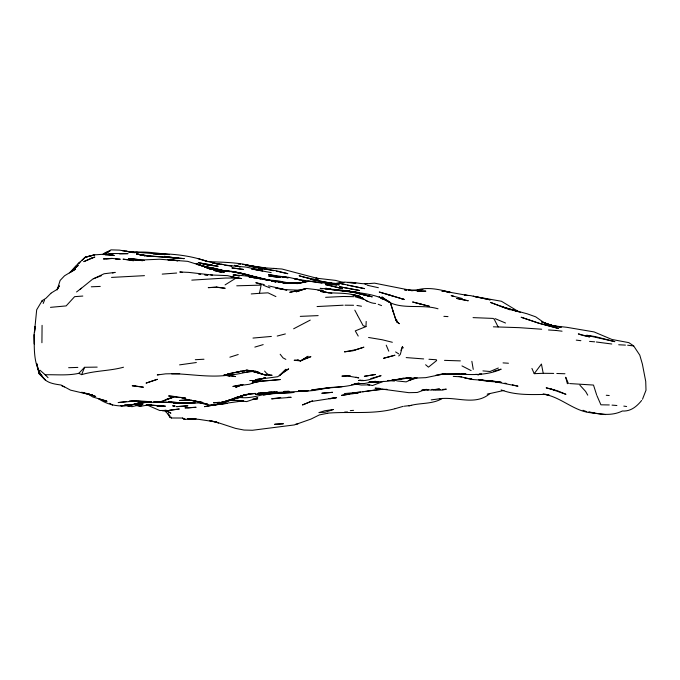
<?xml version="1.0" encoding="UTF-8"?>
<svg xmlns="http://www.w3.org/2000/svg" width="680" height="680" viewBox="0 0 680 680"><rect width="100%" height="100%" fill="white"/><g stroke="black" fill="none" stroke-linecap="round" stroke-linejoin="round"><path stroke-width="1.02" d="M42.151 301.673L42.169 300.62L45.832 298.384L50.966 293.25M358.216 336.065L355.266 330.888L365.984 326.596L366.188 321.436M42.075 325.337L41.922 342.728M34.323 334.416C34.161 348.704 33.405 364.803 42.373 376.822C46.665 383.188 54.221 384.004 61.081 385.033L70.533 390.142L92.93 395.403L86.326 393.363M34.433 332.452L36.686 309.782L42.169 300.62M34.374 334.399L34.365 344.131L34 335.342L35.08 326.459L34.552 332.409M169.651 417.052L169.847 415.981L168.045 413.822L169.651 417.052L171.377 417.996L182.112 418.022L185.343 419.365L196.087 418.684L187.663 418.693L198.866 419.365L215.772 421.906L235.552 428.392L244.018 430.049L252.441 430.262L294.372 424.923L311.041 419.05L319.345 414.927L327.709 413.253M251.243 293.93L259.462 293.326L261.128 285.132L236.733 285.812M57.647 288.328L59.322 285.982L57.647 288.328L60.137 280.406L64.566 275.765L75.565 269.17L69.403 272.867L78.234 265.421L70.006 272.45L75.76 265.99L85.263 257.219L94.656 254.847L103.054 254.277L114.274 255.459L105.834 254.609L108.596 254.532M642.498 399.253L646 390.218L645.728 381.421L642.362 364.021L639.787 355.147L633.658 345.907L628.847 342.644L611.923 339.464L594.048 331.916L566.737 327.293L552.746 325.745L547.17 324.334L561.204 327.318L552.746 325.745L541.45 321.784L552.746 325.745M43.206 303.45L44.574 299.965M400.945 350.421L402.416 346.732L400.316 354.382L398.743 355.954M38.862 371.11L39.959 370.2L45.194 374.765C56.44 374.51 67.813 375.785 78.82 373.328L81.626 374.646L84.584 367.293L97.18 367.115M57.12 289.944L58.251 287.232M58.684 286.951L56.653 289.663L51.212 293.021M534.225 373.668L541.433 364.029L543.21 373.303L534.225 373.668L531.913 368.424M184.05 419.288L185.343 419.365L184.05 419.288L182.639 417.92M78.82 373.328L84.584 367.293M79.56 262.531L78.072 263.925L80.231 261.919M81.787 260.44L85.263 257.219L94.656 254.847L85.263 257.219L83.827 258.561M641.648 400.477C636.684 406.495 630.827 411.561 622.344 411.009C611.736 416.271 599.811 414.358 588.702 412.046L594.337 412.811M80.096 289.332L93.016 278.859L101.346 275.765M436.688 360.527L428.459 367.14L425.62 364.752M76.551 291.975L81.481 288.184M283.892 371.96L288.651 368.832L277.686 376.728L255.289 379.729L261.324 378.479M225.08 284.886L236.019 278.086L225.734 278.043L191.794 280.126M301.24 360.553L308.133 356.269L300.628 360.893L297.815 360.017L300.628 360.893L310.904 356.643L302.575 359.609M489.957 393.474C475.541 406.164 456.408 396.38 439.603 398.769M104.091 254.507L108.298 251.974L103.717 254.634M229.661 400.137C220.499 405.662 209.227 406.895 199.427 402.22L207.901 404.286L191.063 400.231L202.308 402.381L188.292 399.865L181.237 397.63L185.47 397.978L168.581 395.955L174.131 396.414M310.233 320.101L293.641 328.788M262.888 378.565L258.077 380.418L249.662 380.57M383.579 381.344L372.478 385.543L367.464 384.557M93.491 278.774L104.057 273.768L115.2 272.391L112.412 272.969M238.161 397.094L230.274 400.495L221.909 402.365L213.511 402.815L219.589 402.237M498.346 367.99L490.042 371.493L482.927 370.898M264.503 392.827L260.772 394.392L264.52 392.836M312.596 400.732L302.464 404.966L310.786 401.574L336.575 397.604L329.001 398.667M231.752 399.194L234.634 398.004M242.411 384.565L235.671 387.294L243.075 384.472M136.119 405.501L140.275 406.334L151.41 404.455L147.203 404.625M136.655 400.877L129.293 401.208L134.938 400.962L151.81 402.365L160.208 401.837L174.08 396.89M163.124 400.928L175.032 396.678M241.332 395.947L234.575 398.378L244.069 394.995L255.323 393.405L246.933 394.306L238.595 396.882L249.696 393.992L241.332 395.947L244.069 394.995M228.964 400.24L221.909 402.365L229.449 400.052M221.621 402.05L224.663 401.761L231.523 399.33M257.983 379.848L252.458 381.675L260.822 379.635L255.748 380.06M110.058 250.988L105.425 252.543L102.714 254.532L111.001 249.857L119.425 250.121L130.662 252.042L127.882 251.524M417.154 377.868L408.884 380.502L415.225 377.723L406.155 381.888L397.715 381.004L393.065 379.788M224.663 401.761L229.296 400.248M166.617 399.194L171.283 397.698M229.865 357.187L238.213 354.518M263.695 378.156L265.344 377.638L263.33 378.063M242.174 396.899L239.573 397.698L242.599 396.78M254.838 347.098L263.185 344.615M330.786 284.155L344.683 282.081L355.895 283.109L347.463 282.489C354 281.673 360.476 284.308 366.979 283.645L364.879 283.934L374.527 283.152L411.91 290.547L408.74 290.258M263.602 392.649L258 394.298L264.503 392.624M395.097 408.688L403.265 406.317M138.542 402.976C125.171 407.898 110.305 406.887 98.439 398.616L106.93 401.2L92.862 397.01L87.227 393.541L95.727 396.5L86.317 393.397M493.731 371.254L501.151 369.163C486.888 375.666 470.951 374.977 455.702 373.736L459.315 373.949L442.476 373.83L443.173 373.762M123.505 367.217C109.829 371.017 95.319 370.515 81.626 374.646M159.29 374.425L157.267 374.969L165.656 373.847L179.715 373.592L171.479 373.677C191.947 373.966 212.5 378.437 232.892 374.399L226.772 374.723C236.13 375.657 245.064 371.399 254.252 371.501M138.38 402.993L129.302 405.425L144.168 402.118M277.21 336.048L285.37 333.931M235.713 372.529L241.153 371.178L227.341 374.068L246.84 370.234L254.252 370.982L244.077 370.642L246.84 370.234L258.383 372.283L255.28 371.135L258.077 372.096L246.84 370.234L237.464 372.087M370.829 378.556L381.08 375.64C373.906 377.952 366.758 381.692 358.989 380.4L363.069 380.324M231.803 399.126L242.02 396.831M254.949 398.454L257.754 397.791L246.678 401.608L233.486 400.205L238.229 400.444M503.94 390.456L487.212 394.145M140.275 406.334L137.479 405.195L143.097 403.928L131.988 406.691L124.831 405.186M301.563 390.762L299.659 391.195L302.447 390.668M354.008 384.2L358.649 383.163M260.296 393.44L255.238 394.51L270.954 391.986M142.995 402.313L134.912 404.03L151.011 401.701M241.978 384.54L232.875 386.469L249.653 384.225L255.289 381.879L252.152 383.052L260.754 381.2L269.883 380.486M217.94 404.226L204.51 406.657L214.625 404.923M444.907 373.719L425.756 377.655L400.537 378.7L410.958 377.74M295.358 424.388L298.019 423.835M359.55 383.265L351.645 384.71M271.116 392.156L277.423 392.02C263.823 393.04 250.844 400.171 236.895 396.882M408.901 405.934C419.942 402.509 432.267 404.6 442.365 398.412L431.222 399.882M214.719 404.931L212.882 405.288L218.467 404.243M299.854 290.394L289.74 292.306L306.468 288.473L323.238 290.462L317.976 290.488M255.127 382.236L260.754 381.2L280.304 379.534L271.906 380.324M330.166 398.777L336.575 397.604M124.669 405.475L128.715 404.745M341.955 386.725L330.795 387.481L311.27 390.201C326.952 386.937 343.375 388.272 358.692 383.35L355.929 383.512L364.352 383.512L375.471 381.327L369.18 382.109M196.35 362.525L179.588 364.863M421.872 390.099L425.62 389.453L417.291 392.471L408.884 392.683L375.088 388.178L379.304 388.297M439.62 374.45L444.848 373.592M394.918 408.748C372.776 414.655 350.268 411.349 327.862 413.134M349.605 394.094L341.504 395.377L358.275 392.912L352.639 393.609M242.581 372.606L244.673 372.274M213.163 404.991L210.12 405.467L243.661 400.834L238.969 401.31M215.186 404.668L218.221 404.2M330.072 284.639L332.095 284.325M280.729 397.46L271.618 398.863L291.176 397.315L288.023 397.248M132.439 252.628C144.644 250.954 157.191 253.266 169.362 254.592M330.795 387.481L314.041 390.456L305.651 391.221L258.085 393.193L269.254 392.479L260.856 393.142L264.902 392.657M360.57 392.079L344.344 393.601M362.593 391.782L365.627 391.332M410.771 377.757L397.791 379.508L403.401 378.25L386.656 381.31L369.121 382.33M274.465 393.32L263.33 394.944L271.711 393.737L294.041 392.462L278.171 393.303M366.639 391.178L375.028 390.005M105.06 254.694L114.104 253.512L128.053 253.64L119.646 253.912M417.18 291.397L425.875 291.168L408.561 290.13M105.715 254.626L114.104 253.512L104.984 254.711M302.082 282.761L300.203 283.007L308.567 281.07L339.337 284.844L330.905 284.078M303.951 282.514L305.83 282.268L283.483 283.075L294.678 283.195L283.195 282.854M235.518 398.387L238.28 398.029L234.081 398.48M360.825 380.256L358.734 380.519L360.553 380.451M436.092 375.113L442.383 374.332L465.018 373.957M246.772 371.943L252.399 371.254L266.466 375.36L249.611 370.558L262.625 374L255.178 371.628M126.259 401.582L118.15 402.577L136.782 400.877M229.27 374.365L227.248 374.612L230.01 374.416L227.902 374.332M267.945 392.3L269.977 392.054M304.759 390.635L299.99 390.932L308.405 390.651L298.741 390.719M404.32 406.198L411.655 405.399M239.071 401.302L243.27 400.868M329.774 284.129L332.885 283.815L329.094 284.257L339.184 283.237L364.582 288.643L349.087 285.447M124.704 405.552L131.002 404.923L124.95 405.45M408.247 290.471L422.943 289.476L417.308 289.833C428.587 286.858 439.994 289.578 450.933 292.51L442.467 290.929L467.738 295.477L464.567 295.154M400.537 378.7L410.669 377.723M242.658 400.894L238.689 401.26M397.264 321.861L396.576 321.921L399.339 323.723L397.264 321.861L396.449 319.26L396.534 321.036M137.7 400.834L148.172 401.548M189.907 399.891L179.656 400.469L189.814 399.865M304.598 390.685L299.591 390.635M375.964 389.912L382.687 389.325M422.101 390.235L428.4 389.666L426.037 389.411L431.179 390.133L439.56 389.002L433.058 389.674L442.357 390.107L446.292 389.147L442.535 389.462M122.919 405.628L120.895 405.807L126.42 405.433L129.2 405.96L124.533 404.982M283.892 391.799L289.255 391.323M252.603 399.271L257.669 398.82L252.815 399.364M252.986 338.07L271.379 336.421M350.31 410.626L353.541 410.346M166.591 410.372L159.766 410.516L146.693 404.821M169.635 410.108L179.325 408.995L168.19 410.618L162.537 410.72L165.299 410.516L168.088 411.289L166.192 410.457M134.402 252.595L137.445 252.339M162.222 274.108L176.656 273.028M234.413 400.146L229.815 400.444L236.793 400.503M144.457 275.655L111.529 277.414M50.481 307.351L66.156 305.906L74.621 296.659L82.816 296.047M297.322 360.026L294.176 360.273L300.628 360.893M134.105 252.654L135.983 252.509L131.911 252.272M317.075 306.552L343.204 305.201M193.35 407.473L196.112 407.269L184.943 407.881L193.35 407.473L187.706 407.753M391.867 380.01L394.91 379.78M226.363 374.867L232.892 374.399M133.101 252.595L137.3 252.297M352.741 393.014L380.664 389.487L386.962 389.3M259.462 293.326L268.005 292.825L275.91 296.582M325.609 297.33L343.188 296.471L353.991 296.684M187.255 402.917L154.334 401.752L182.385 403.206L201.977 402.875L199.877 402.789M465.12 373.881L461.975 374.059L465.732 373.983M283.517 391.671L288.592 391.374L284.385 391.34M434.885 389.887L440.623 389.572M195.313 359.703L203.975 359.236M350.293 375.734L341.896 376.15L347.539 375.947L358.768 377.901L355.946 377.179M300.271 316.37L318.155 315.613M91.29 286.798L100.249 286.425M411.451 290.7L413.202 290.632M106.173 258.689L112.217 258.485L103.411 258.944L111.818 258.392L120.258 259.241L115.439 259.072M368.551 382.287L378.258 382.168L369.844 381.973M68.638 367.71L77.834 367.412M441.864 291.303L445.017 291.227L449.718 292.68M188.581 402.9L173.782 403.019L195.279 402.9M151.002 401.974L145.928 402.084L150.79 401.719M154.054 401.914L157.097 401.846L153.944 401.778M270.895 392.164L274.661 392.088M379.967 388.467L377.868 388.51L379.746 388.475M298.648 390.719L301.589 390.668M278.673 393.261L282.88 393.193M344.675 412.046L347.591 412.003M299.923 290.216L284.019 289.62L275.553 287.971L286.79 289.986L268.506 285.855M146.055 404.949L165.41 406.181L156.995 406.122L163.608 406.19L149.982 404.88M200.099 402.875L201.977 402.875M137.479 405.195L141.814 405.722M344.998 305.192L353.566 305.269M543.337 373.303L553.707 373.413M609.288 404.949L600.908 404.812L596.887 395.556M493.383 326.817L519.112 327.649L541.654 329.222M464.856 374.221L462.094 374.17L466.302 374.247M569.678 383.571L593.495 385.058L596.59 394.749M460.368 360.885L444.508 360.366M210.74 274.958L227.588 275.629L238.858 278.494L230.384 276.573L241.621 278.562L236.929 277.975M387.591 380.604L394.714 380.791L388.39 380.434M283.483 283.075L287.7 283.212M556.801 373.481L564.944 373.753M479.46 373.889L481.567 373.957M329.069 292.782L320.611 291.414C332.681 294.227 345.312 291.779 357.17 295.843M290.19 283.245L297.568 283.577L278.859 282.072L289.144 283.195L300.33 283.458L282.744 282.778L286.926 283.245M423.657 358.929L406.181 357.587M133.586 260.763L123.02 259.173L134.351 260.296L159.57 259.241L187.646 261.341L217.039 270.598L210.214 268.524L223.746 270.793L218.679 270.283C231.225 270.529 243.449 273.411 255.315 277.363C240.516 271.413 224.698 271.226 209.244 268.575M168.011 259.964L179.206 260.5M238.4 264.103L240.507 264.205M473.059 317.62L493.127 318.418L494.224 319.243L498.134 326.91M618.681 344.769L625.43 345.108M269.339 375.13L272.111 375.267L263.67 374.442L269.339 375.13L266.517 373.286L264.579 371.042M453.279 376.397L461.703 376.839M142.554 260.754L131.316 259.08L144.373 260.406M282.625 276.947L288.286 277.253L299.54 279.803L294.338 278.783L322.005 283.195M265.004 279.718L277.661 280.764L289.884 283.195M204.867 267.24L212.73 267.852L225.012 270.946M254.167 269.348L262.599 269.85L254.448 269.348M205.36 267.418L212.73 267.852L207.069 267.197L222.972 270.835M443.887 316.353L447.992 316.6M325.074 289.008L330.344 289.332M262.31 267.665L265.081 267.844L245.403 265.013L262.31 267.665L281.945 269.017L317.628 278.443M503.047 362.89L508.436 363.23M146.141 401.736L151.402 402.067M282.82 282.786L289.144 283.195C270.249 281.596 252.025 275.162 232.994 275.077L239.326 275.723M428.952 359.269L436.441 359.754M463.403 373.668L465.511 373.804M148.537 401.88L151.521 402.075M273.513 268.387L276.284 268.575M340.501 290.453L342.609 290.598M406.521 289.986L404.49 289.85L406.631 290.062M548.496 329.962L555.807 330.471M160.947 405.994L163.608 406.19M249.492 276.913L261.12 278.978L249.875 276.565M205.479 261.418C222.7 262.523 240.227 261.783 256.776 267.631L245.675 265.361M204.697 274.797L207.859 275.043L204.799 274.771M486.396 380.494L501.168 382.228L489.948 380.69L481.517 380.315L492.719 380.995L473.076 379.55L458.923 376.44M612.025 405.118L616.896 405.51M431.817 389.394L433.925 389.563M606.279 395.275L609.221 395.522M254.558 269.425L259.837 269.875L245.803 267.053L237.371 266.373L240.142 266.645L234.455 265.344L240.108 266.857M142.052 255.238L178.568 258.273L144.831 255.739L136.442 253.921L144.831 255.739L136.442 253.921L150.501 256.216L139.264 254.6M216.92 263.984L219.028 264.163M221.136 264.35L223.252 264.537L216.112 263.865M589.552 341.385L594.668 341.827M464.389 295.077L470.509 295.613L490.221 299.872L473.288 296.267L501.449 301.265L518.568 311.644M198.688 274.227L200.727 274.405M345.346 290.844L348.993 291.176L345.389 290.844L348.5 291.346M594.32 412.93C576.079 413.032 563.065 398.327 545.955 394.629M212.492 275.069L188.683 272.382L179.758 271.991L182.571 272.349M126.013 251.311L164.288 254.541L153.077 253.725C171.131 253.462 189.286 255.28 206.44 261.162L197.948 258.596M231.701 265.812L240.142 266.645M131.197 258.833L139.638 259.675L128.427 258.476L130.271 258.714M280.594 282.548L278.545 282.166M334.296 289.901L351.177 291.779L370.337 296.48L353.957 292.349L331.517 289.603L339.957 290.488M278.103 282.31L280.135 282.523M264.495 279.438L269.221 279.947L265.14 279.497M542.963 394.094L546.134 394.434C530.944 394.545 515.687 395.454 501.151 389.903M224.714 265.251L231.821 266.024L212.135 262.76L214.914 263.296L203.643 260.304M342.737 290.844L351.177 291.779L345.508 291.15M239.581 275.723L234.03 275.102L239.122 275.808M627.674 345.236L633.658 345.907M330.429 283.186L324.632 282.523L335.113 283.348M136.994 260.015L137.683 260.1M556.342 330.505L562.062 331.194M576.266 340.136L580.873 340.688M479.596 379.763L483.344 380.214M424.209 389.512L428.289 390.014M125.927 251.328L133.441 252.263L122.213 250.631M221.382 270.7L223.261 270.929M248.871 276.692L252.654 277.159M233.18 277.517L235.059 277.746M177.82 260.788L167.535 259.454L177.735 260.772M475.898 374.391L478.712 374.748L475.651 374.357M330.183 282.99L332.061 283.228M594.388 413.117L605.608 414.579M596.351 341.998L611.762 344.003M469.268 378.445L471.146 378.692M214.855 269.62L213.001 269.374L238.349 272.552L275.765 281.758M274.023 281.656L275.901 281.911L271.226 280.849M623.823 406.113L626.611 406.512M285.447 277.363L288.26 277.772L285.404 277.329L287.291 277.738M208.803 268.702L212.891 269.305M224.375 374.952L235.603 376.584L227.137 374.969M546.95 394.774L548.93 395.063M211.998 269.374L213.869 269.654M215.747 269.926L218.569 270.351M543.354 394.238L549.024 395.08M438.013 308.805C419.56 303.221 396.763 311.865 381.879 296.93L390.277 302.575M257.712 267.784L265.225 268.957L251.2 266.297L273.496 270.708M175.381 396.958L179.316 397.57M223.805 375.088L229.933 376.057L224.29 374.944M313.038 279.267L318.81 280.202L308.728 278.273L312.077 279.115M350.565 291.677L352.639 292.017M227.894 271.397L229.789 271.711M215.925 270.793L224.383 272.204L214.166 270.427M253.895 266.339L242.615 264.299M248.863 276.777L254.499 277.729M356.966 305.464L361.471 306.229M478.618 379.814L487.075 381.25L498.287 382.1L495.508 381.82L517.998 386.197L512.337 384.837M323.391 291.848L331.849 293.31M367.608 384.489L369.69 384.854L361.275 385.024L354.637 383.809M325.346 283.237L336.583 285.302M464.618 377.978L473.076 379.55M322.039 288.702L320.186 288.354L339.822 289.867L359.507 292.808L353.694 291.873C364.208 293.59 375.275 294.661 384.837 299.659L381.063 298.495M255.042 277.449L256.929 277.797M271.397 280.823L276.505 281.784M368.569 337.484L382.245 339.762L392.343 342.278M206.584 267.979L214.761 269.543M271.209 272.637L251.506 268.94L262.743 271.005M317.721 278.486L315.868 278.128L335.529 280.389L343.918 282.582M276.437 271.277L278.392 271.66M232.671 271.567L231.523 271.346L267.461 279.922L242.08 273.844M197.676 264.681L215.526 268.804M355.198 296.769L363.724 299.387M209.848 267.673L218.314 269.382M331.083 283.126L310.479 279.37L331.942 283.288M249.314 276.607L254.422 277.678M375.632 303.458C366.469 303.272 360.417 294.635 351.365 294.517L359.839 296.335L357.043 295.366L362.772 298.214L355.215 295.639M106.828 401.701L101.243 399.832M279.378 271.856L287.835 273.675L276.582 270.861L253.988 266.917M233.563 271.762L241.145 273.606M365.984 326.596L363.171 325.712L357.723 315.673M367.14 285.234L378.394 287.716M355.75 292.519L348.151 290.844L352.214 292M339.184 283.237L344.828 284.503M581.918 335.18L589.602 336.914L578.34 333.888L581.137 334.942M264.274 284.597L255.807 282.685L261.426 284.529M211.692 268.175L199.937 265.293M504.823 383.103L506.702 383.537M252.399 276.301L260.874 278.281M347.65 285.132L348.083 285.234M249.288 276.632L254.26 277.831M457.002 373.762L458.983 374.247L457.13 373.643M418.26 303.399L412.573 301.979L429.522 306.349L418.26 303.399L421.048 304.139M265.429 279.743L255.187 277.194L257.074 277.678M245.505 264.775L256.776 267.631M554.098 389.87L546.176 387.838L556.606 390.524M301.869 276.573L310.352 278.766L299.081 275.749L300.942 276.301M462.4 298.562L451.137 295.622L453.925 296.352M214.089 270.495L221.621 272.459L196.129 263.611L204.629 266.688M354.272 295.315L359.966 296.828M296.752 279.055L307.079 281.834M392.802 295.978L379.245 292.017L404.082 299.429L387.107 294.312M90.142 394.621L81.659 392.275L92.93 395.403M550.834 389.028L565.956 394.341L557.447 390.745M515.78 310.938L520.531 312.358M401.293 298.571L404.082 299.429M216.444 269.101L220.116 270.308M553.656 326.069L544.246 322.796L535.662 316.812L527.162 313.803L504.619 307.666L500.973 306.272L515.899 311.015L504.619 307.666L490.408 302.396L510.221 309.893M381.574 305.618L378.199 304.266M62.041 386.027L64.447 386.928M583.006 410.261L586.721 411.706M263.1 285.149L270.019 287.912M201.832 265.685L211.25 269.493M495.083 318.631L505.512 323.025M398.675 353.846L395.607 351.934M165.24 410.354L170.909 413.176L165.775 410.227M461.975 365.908L471.129 370.617M285.846 359.38L283.041 357.901L280.168 354.254M365.747 300.365L367.2 301.274M109.752 403.282L112.574 405.127M579.879 385.152L585.59 391.399L587.741 395.156M45.194 374.765L48.042 377.68M164.398 410.363L169.847 415.981M402.458 346.902L403.35 347.897M39.483 372.538L42.373 376.822L38.709 372.394L36.831 363.707L38.717 371.339M354.807 310.165L357.51 315.223M170.901 417.052L171.377 417.996M568.404 383.554L565.709 377.238L567.375 383.716M386.223 345.185L388.764 351.169M393.074 311.21L396.185 320.875L390.464 302.966L393.38 312.205M471.861 361.309L473.254 369.385M285.898 369.325L279.429 375.692L285.898 369.325M355.563 349.75L344.437 351.866L352.826 350.837L363.911 347.174L355.563 349.75M92.089 257.839L83.776 261.639L94.834 257.074L92.089 257.839M157.275 379.329L146.191 383.061L157.275 379.329M394.808 355.266L383.707 358.241L394.808 355.266M303.722 289.298L296.233 291.805L306.468 288.473L303.722 289.298M333.26 409.547L325.057 412.258L318.894 412.607L324.87 410.737L333.26 409.547M375.513 374.476L364.378 376.303L375.513 374.476M274.754 424.269L283.22 423.767L274.754 424.269M187.765 405.824L176.605 406.631L187.765 405.824M332.537 392.334L321.963 393.227L332.537 392.334M226.899 403.435L215.747 404.506L226.899 403.435M216.665 287.096L208.25 287.64L216.733 287.274L225.174 288.295L216.665 287.096M184.977 403.376L174.012 403.027L184.977 403.376M173.816 405.883L172.618 405.841L175.177 406.13L173.816 405.883M286.263 277.21L279.863 276.887L268.608 274.575L286.263 277.21M134.98 385.934L132.209 385.781L143.429 387.217L134.98 385.934M171.173 402.126L168.402 401.957L179.605 402.671L171.173 402.126M184.119 258.604L172.907 257.677L184.119 258.604M595.127 336.549L586.678 335.291L614.873 341.649L595.127 336.549M217.991 266.228L206.771 264.784L217.991 266.228M243.219 269.407L231.99 267.928L243.219 269.407M279.99 277.5L268.762 275.969L279.99 277.5M167.229 256.725L164.45 256.343L175.678 257.933L167.229 256.725M221.331 270.368L215.662 269.569L224.111 270.776L221.331 270.368M212.313 265.089L198.296 262.667L209.55 265.26L201.076 263.381L212.313 265.089M359.21 290.411L339.507 286.773L359.21 290.411M305.286 281.877L302.464 281.35L305.252 281.92M331.177 285.753L325.499 284.623L342.448 288.677L331.177 285.753M468.112 300.747L456.866 298.469L468.112 300.747M331.398 289.399L325.72 288.252L331.355 289.425M215.772 421.906L209.415 420.546L218.569 422.918L215.772 421.906M365.219 295.018L356.736 292.825L372.249 296.863L365.219 295.018M558.586 328.5L538.84 323.212L521.254 317.288L538.84 323.212L558.586 328.5M387.634 300.849L379.108 296.922L390.082 302.447L387.634 300.849M45.22 379.822L38.734 373.447L38.709 372.394L45.22 379.822"/></g></svg>
